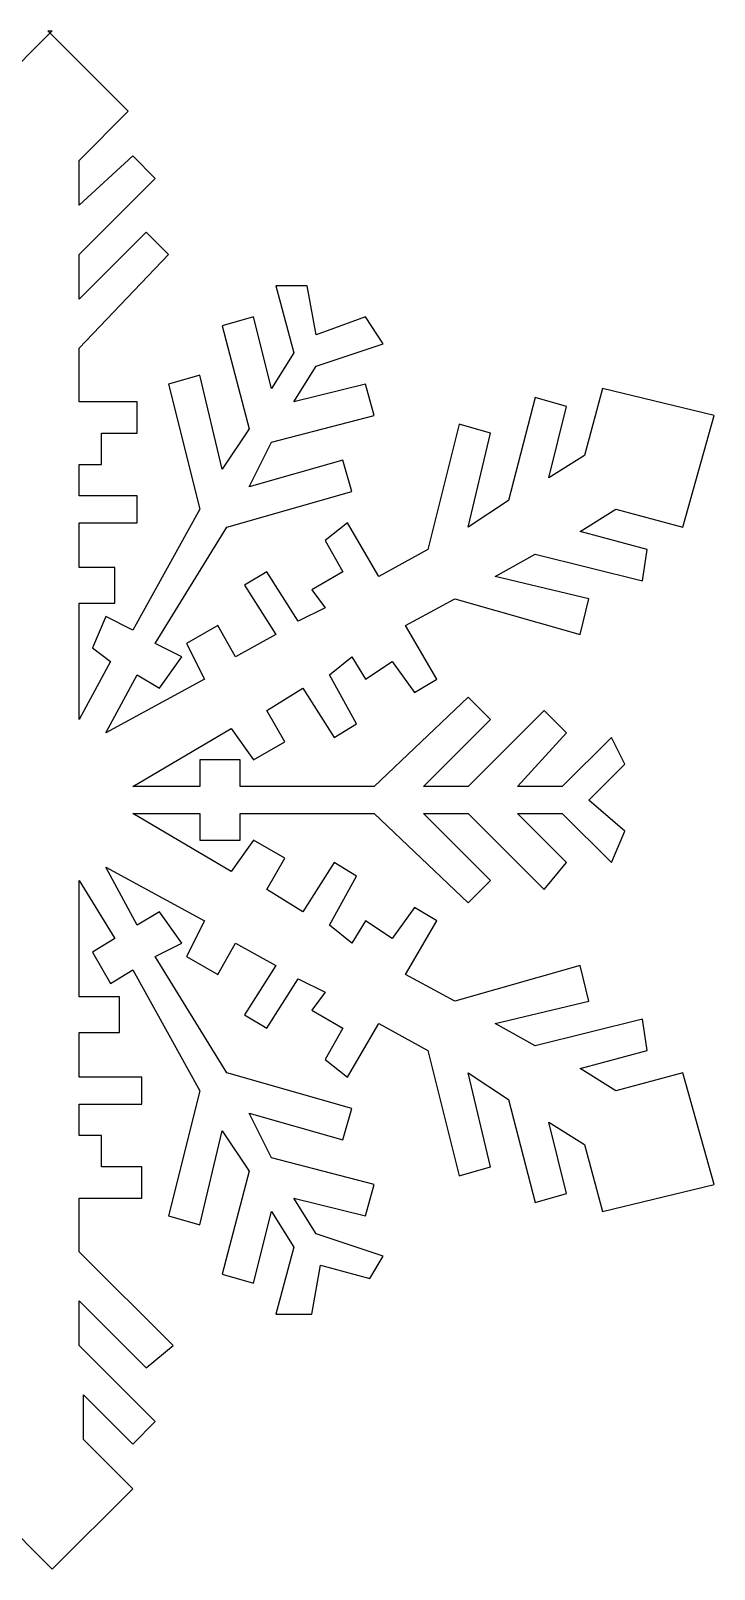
# Model space of a CAD drawing. Extents: x -95 to 513, y -317 to 40.
# Drawn here: x 42.5 to 75.5, y -298 to -223.8 of the extents above; entities that cross this region are included whole.
import ezdxf

# ---------------------------------------------------------------- set-up
doc = ezdxf.new("R2010")
doc.units = 0
doc.header["$MEASUREMENT"] = 0
doc.layers.get('0').update_dxf_attribs({"linetype": 'CONTINUOUS'})

msp = doc.modelspace()

# ---------------------------------------------------------------- linework, layer by layer
at = {"color": 5}
for p, q in [((43.571213, -223.750793), (39.683525, -227.638481)), ((47.242919, -227.638481), (43.355231, -223.750793)), ((43.355231, -223.750793), (43.571213, -223.750793)), ((44.867108, -230.014289), (47.242919, -227.638481)), ((47.458901, -229.798307), (44.867108, -232.174115)), ((44.867108, -232.174115), (44.867108, -230.014289)), ((48.538814, -230.87822), (47.458901, -229.798307)), ((44.867108, -234.549926), (48.538814, -230.87822)), ((48.106847, -233.47001), (44.867108, -236.709752)), ((49.18676, -234.549926), (48.106847, -233.47001)), ((44.867108, -236.709752), (44.867108, -234.549926)), ((44.867108, -239.08556), (49.18676, -234.549926)), ((54.370346, -236.061803), (55.234274, -239.301542)), ((55.882223, -236.061803), (54.370346, -236.061803)), ((56.314187, -238.437611), (55.882223, -236.061803)), ((53.29043, -237.57368), (51.778553, -238.005647)), ((54.154361, -241.029404), (53.29043, -237.57368)), ((58.689998, -237.57368), (56.314187, -238.437611)), ((59.553929, -238.869578), (58.689998, -237.57368)), ((51.778553, -238.005647), (53.074448, -242.973248)), ((44.867108, -241.677353), (44.867108, -239.08556)), ((56.314187, -239.949491), (59.553929, -238.869578)), ((55.234274, -239.301542), (54.154361, -241.029404)), ((55.234274, -241.677353), (56.314187, -239.949491)), ((50.69864, -240.381455), (49.18676, -240.813422)), ((51.778553, -244.917092), (50.69864, -240.381455)), ((49.18676, -240.813422), (50.69864, -246.860936)), ((58.689998, -240.813422), (55.234274, -241.677353)), ((59.121962, -242.325299), (58.689998, -240.813422)), ((66.897338, -241.461368), (65.601443, -246.428969)), ((68.409215, -241.893335), (66.897338, -241.461368)), ((70.137077, -241.029404), (69.273146, -244.269143)), ((75.536642, -242.325299), (70.137077, -241.029404)), ((47.674883, -241.677353), (44.867108, -241.677353)), ((47.674883, -243.18923), (47.674883, -241.677353)), ((67.545287, -245.349056), (68.409215, -241.893335)), ((54.154361, -243.621194), (59.121962, -242.325299)), ((63.225632, -242.757266), (61.713755, -248.80478)), ((64.737512, -243.18923), (63.225632, -242.757266)), ((74.024765, -247.724867), (75.536642, -242.325299)), ((75.536642, -242.325299), (75.536642, -242.325299)), ((75.536642, -242.325299), (75.536642, -242.325299)), ((45.947021, -244.70111), (45.947021, -243.18923)), ((45.947021, -243.18923), (47.674883, -243.18923)), ((53.074448, -242.973248), (51.778553, -244.917092)), ((53.074448, -245.781023), (54.154361, -243.621194)), ((63.657599, -247.724867), (64.737512, -243.18923)), ((69.273146, -244.269143), (67.545287, -245.349056)), ((44.867108, -244.70111), (45.947021, -244.70111)), ((44.867108, -246.212987), (44.867108, -244.70111)), ((57.610085, -244.485125), (53.074448, -245.781023)), ((58.042049, -245.997005), (57.610085, -244.485125)), ((47.674883, -246.212987), (44.867108, -246.212987)), ((47.674883, -247.508882), (47.674883, -246.212987)), ((51.994535, -247.724867), (58.042049, -245.997005)), ((65.601443, -246.428969), (63.657599, -247.724867)), ((50.69864, -246.860936), (47.458901, -252.692465)), ((69.057164, -247.940849), (70.785026, -246.860936)), ((70.785026, -246.860936), (74.024765, -247.724867)), ((44.867108, -249.668708), (44.867108, -247.508882)), ((44.867108, -247.508882), (47.674883, -247.508882)), ((48.538814, -253.340414), (51.994535, -247.724867)), ((57.826067, -247.508882), (56.746154, -248.372813)), ((59.337944, -250.100675), (57.826067, -247.508882)), ((72.296903, -248.80478), (69.057164, -247.940849)), ((56.746154, -248.372813), (57.610085, -249.884693)), ((61.713755, -248.80478), (59.337944, -250.100675)), ((72.080921, -250.316657), (72.296903, -248.80478)), ((64.953494, -250.100675), (66.897338, -249.020762)), ((66.897338, -249.020762), (72.080921, -250.316657)), ((46.59497, -249.668708), (44.867108, -249.668708)), ((46.59497, -251.39657), (46.59497, -249.668708)), ((53.938379, -249.884693), (52.858466, -250.532639)), ((55.450259, -252.260501), (53.938379, -249.884693)), ((57.610085, -249.884693), (56.098205, -250.748621)), ((69.489128, -251.180588), (64.953494, -250.100675)), ((52.858466, -250.532639), (54.370346, -252.90845)), ((56.098205, -250.748621), (56.746154, -251.612552)), ((44.867108, -257.01212), (44.867108, -251.39657)), ((44.867108, -251.39657), (46.59497, -251.39657)), ((56.746154, -251.612552), (55.450259, -252.260501)), ((60.633842, -252.476483), (63.00965, -251.180588)), ((63.00965, -251.180588), (69.057164, -252.90845)), ((69.057164, -252.90845), (69.489128, -251.180588)), ((46.163003, -252.044519), (45.515057, -253.556396)), ((47.458901, -252.692465), (46.163003, -252.044519)), ((51.562571, -252.476483), (50.050691, -253.340414)), ((52.426502, -253.988363), (51.562571, -252.476483)), ((62.145719, -255.068276), (60.633842, -252.476483)), ((49.834709, -253.988363), (48.538814, -253.340414)), ((50.050691, -253.340414), (50.914622, -255.068276)), ((54.370346, -252.90845), (52.426502, -253.988363)), ((45.515057, -253.556396), (46.378988, -254.204345)), ((48.754796, -255.50024), (49.834709, -253.988363)), ((56.962136, -254.852294), (58.042049, -253.988363)), ((58.042049, -253.988363), (58.689998, -255.068276)), ((46.378988, -254.204345), (44.867108, -257.01212)), ((58.689998, -255.068276), (59.985893, -254.204345)), ((59.985893, -254.204345), (61.065806, -255.716222)), ((46.163003, -257.660066), (47.674883, -254.852294)), ((50.914622, -255.068276), (46.163003, -257.660066)), ((47.674883, -254.852294), (48.754796, -255.50024)), ((53.938379, -256.580153), (55.666241, -255.50024)), ((55.666241, -255.50024), (57.178118, -257.876051)), ((58.258031, -257.228102), (56.962136, -254.852294)), ((61.065806, -255.716222), (62.145719, -255.068276)), ((63.657599, -255.932207), (59.121962, -260.251859)), ((64.737512, -257.01212), (63.657599, -255.932207)), ((54.80231, -258.092033), (53.938379, -256.580153)), ((61.497773, -260.251859), (64.737512, -257.01212)), ((67.329302, -256.580153), (63.657599, -260.251859)), ((68.409215, -257.660066), (67.329302, -256.580153)), ((47.458901, -260.251859), (52.210517, -257.444084)), ((52.210517, -257.444084), (53.29043, -258.955964)), ((57.178118, -257.876051), (58.258031, -257.228102)), ((66.033407, -260.251859), (68.409215, -257.660066)), ((53.29043, -258.955964), (54.80231, -258.092033)), ((70.569044, -257.876051), (68.193233, -260.251859)), ((71.21699, -259.171946), (70.569044, -257.876051)), ((50.69864, -258.955964), (50.69864, -260.251859)), ((52.642484, -258.955964), (50.69864, -258.955964)), ((52.642484, -260.251859), (52.642484, -258.955964)), ((69.489128, -260.899808), (71.21699, -259.171946)), ((50.69864, -260.251859), (47.458901, -260.251859)), ((59.121962, -260.251859), (52.642484, -260.251859)), ((63.657599, -260.251859), (61.497773, -260.251859)), ((68.193233, -260.251859), (66.033407, -260.251859)), ((71.21699, -262.411685), (69.489128, -260.899808)), ((52.210517, -264.355529), (47.458901, -261.547754)), ((47.458901, -261.547754), (50.69864, -261.547754)), ((50.69864, -261.547754), (50.69864, -262.843649)), ((52.642484, -261.547754), (59.121962, -261.547754)), ((52.642484, -262.843649), (52.642484, -261.547754)), ((59.121962, -261.547754), (63.657599, -265.867406)), ((64.737512, -264.787493), (61.497773, -261.547754)), ((61.497773, -261.547754), (63.657599, -261.547754)), ((63.657599, -261.547754), (67.329302, -265.21946)), ((68.409215, -263.923562), (66.033407, -261.547754)), ((66.033407, -261.547754), (68.193233, -261.547754)), ((68.193233, -261.547754), (70.569044, -263.923562)), ((50.69864, -262.843649), (52.642484, -262.843649)), ((53.29043, -262.843649), (52.210517, -264.355529)), ((54.80231, -263.70758), (53.29043, -262.843649)), ((70.569044, -263.923562), (71.21699, -262.411685)), ((53.938379, -265.21946), (54.80231, -263.70758)), ((46.163003, -264.139547), (50.914622, -266.731337)), ((47.674883, -266.947319), (46.163003, -264.139547)), ((57.178118, -263.923562), (55.666241, -266.299373)), ((58.258031, -264.571511), (57.178118, -263.923562)), ((67.329302, -265.21946), (68.409215, -263.923562)), ((44.867108, -270.403043), (44.867108, -264.787493)), ((44.867108, -264.787493), (46.59497, -267.595268)), ((55.666241, -266.299373), (53.938379, -265.21946)), ((56.962136, -266.947319), (58.258031, -264.571511)), ((63.657599, -265.867406), (64.737512, -264.787493)), ((48.754796, -266.299373), (47.674883, -266.947319)), ((49.834709, -267.81125), (48.754796, -266.299373)), ((61.065806, -266.083391), (59.985893, -267.595268)), ((62.145719, -266.731337), (61.065806, -266.083391)), ((50.914622, -266.731337), (50.050691, -268.459199)), ((58.042049, -267.81125), (56.962136, -266.947319)), ((58.689998, -266.731337), (58.042049, -267.81125)), ((59.985893, -267.595268), (58.689998, -266.731337)), ((60.633842, -269.32313), (62.145719, -266.731337)), ((46.59497, -267.595268), (45.515057, -268.243217)), ((48.538814, -268.459199), (49.834709, -267.81125)), ((51.562571, -269.32313), (52.426502, -267.81125)), ((52.426502, -267.81125), (54.370346, -268.891163)), ((45.515057, -268.243217), (46.378988, -269.755094)), ((51.994535, -274.074749), (48.538814, -268.459199)), ((50.050691, -268.459199), (51.562571, -269.32313)), ((54.370346, -268.891163), (52.858466, -271.266974)), ((69.057164, -268.891163), (63.00965, -270.619025)), ((69.489128, -270.619025), (69.057164, -268.891163)), ((46.378988, -269.755094), (47.458901, -269.107148)), ((47.458901, -269.107148), (50.69864, -274.938677)), ((53.938379, -271.91492), (55.450259, -269.539112)), ((55.450259, -269.539112), (56.746154, -270.187061)), ((63.00965, -270.619025), (60.633842, -269.32313)), ((46.810952, -270.403043), (44.867108, -270.403043)), ((46.810952, -272.130905), (46.810952, -270.403043)), ((56.746154, -270.187061), (56.098205, -271.050992)), ((56.098205, -271.050992), (57.610085, -271.91492)), ((64.953494, -271.698938), (69.489128, -270.619025)), ((52.858466, -271.266974), (53.938379, -271.91492)), ((57.610085, -271.91492), (56.746154, -273.4268)), ((57.826067, -274.290731), (59.337944, -271.698938)), ((59.337944, -271.698938), (61.713755, -272.994833)), ((66.897338, -272.778851), (64.953494, -271.698938)), ((72.080921, -271.482956), (66.897338, -272.778851)), ((72.296903, -272.994833), (72.080921, -271.482956)), ((44.867108, -274.290731), (44.867108, -272.130905)), ((44.867108, -272.130905), (46.810952, -272.130905)), ((61.713755, -272.994833), (63.225632, -279.042347)), ((69.057164, -273.858764), (72.296903, -272.994833)), ((58.042049, -275.802608), (51.994535, -274.074749)), ((56.746154, -273.4268), (57.826067, -274.290731)), ((64.737512, -278.610383), (63.657599, -274.074749)), ((63.657599, -274.074749), (65.601443, -275.370644)), ((70.785026, -274.938677), (69.057164, -273.858764)), ((74.024765, -274.074749), (70.785026, -274.938677)), ((75.536642, -279.474314), (74.024765, -274.074749)), ((47.890865, -274.290731), (44.867108, -274.290731)), ((47.890865, -275.586626), (47.890865, -274.290731)), ((44.867108, -277.098503), (44.867108, -275.586626)), ((44.867108, -275.586626), (47.890865, -275.586626)), ((50.69864, -274.938677), (49.18676, -280.986191)), ((65.601443, -275.370644), (66.897338, -280.338245)), ((53.074448, -276.01859), (57.610085, -277.314488)), ((54.154361, -278.178419), (53.074448, -276.01859)), ((57.610085, -277.314488), (58.042049, -275.802608)), ((45.947021, -277.098503), (44.867108, -277.098503)), ((45.947021, -278.610383), (45.947021, -277.098503)), ((50.69864, -281.418158), (51.778553, -276.882521)), ((51.778553, -276.882521), (53.074448, -278.826365)), ((68.409215, -279.906278), (67.545287, -276.450557)), ((67.545287, -276.450557), (69.273146, -277.53047)), ((69.273146, -277.53047), (70.137077, -280.770209)), ((47.890865, -278.610383), (45.947021, -278.610383)), ((47.890865, -280.12226), (47.890865, -278.610383)), ((59.121962, -279.474314), (54.154361, -278.178419)), ((63.225632, -279.042347), (64.737512, -278.610383)), ((53.074448, -278.826365), (51.778553, -283.793966)), ((58.689998, -280.986191), (59.121962, -279.474314)), ((66.897338, -280.338245), (68.409215, -279.906278)), ((70.137077, -280.770209), (75.536642, -279.474314)), ((75.536642, -279.474314), (75.536642, -279.474314)), ((44.867108, -282.714053), (44.867108, -280.12226)), ((44.867108, -280.12226), (47.890865, -280.12226)), ((53.29043, -284.225933), (54.154361, -280.770209)), ((54.154361, -280.770209), (55.234274, -282.498071)), ((55.234274, -280.12226), (58.689998, -280.986191)), ((56.314187, -281.850122), (55.234274, -280.12226)), ((49.18676, -280.986191), (50.69864, -281.418158)), ((59.553929, -282.930035), (56.314187, -281.850122)), ((49.402745, -287.249687), (44.867108, -282.714053)), ((55.234274, -282.498071), (54.370346, -285.73781)), ((58.90598, -284.009948), (59.553929, -282.930035)), ((51.778553, -283.793966), (53.29043, -284.225933)), ((56.098205, -285.73781), (56.530172, -283.362002)), ((56.530172, -283.362002), (58.90598, -284.009948)), ((44.867108, -285.089861), (48.106847, -288.329603)), ((44.867108, -287.249687), (44.867108, -285.089861)), ((54.370346, -285.73781), (56.098205, -285.73781)), ((48.538814, -290.921393), (44.867108, -287.249687)), ((48.106847, -288.329603), (49.402745, -287.249687)), ((45.08309, -289.625498), (47.458901, -292.001306)), ((45.08309, -291.785324), (45.08309, -289.625498)), ((47.458901, -292.001306), (48.538814, -290.921393)), ((47.458901, -294.161132), (45.08309, -291.785324)), ((39.683525, -294.161132), (43.571213, -298.04882)), ((43.571213, -298.04882), (47.458901, -294.161132)), ((43.571213, -298.04882), (43.571213, -298.04882))]:
    msp.add_line(p, q, dxfattribs=at)

doc.saveas('drawing.dxf')
